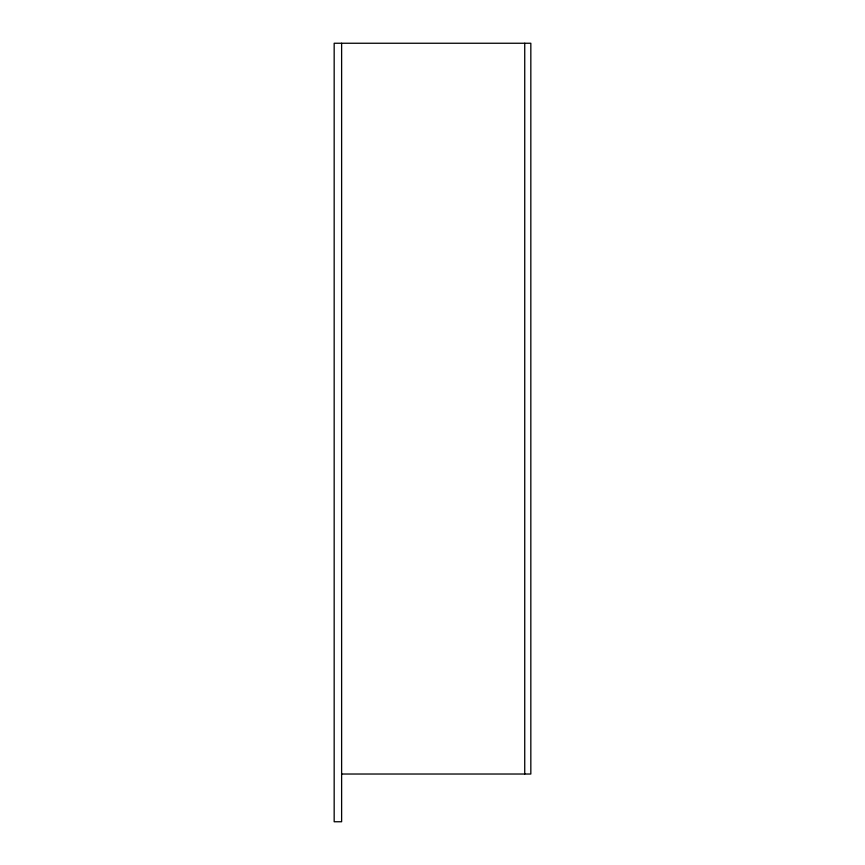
<?xml version="1.0" encoding="UTF-8"?>
<svg xmlns="http://www.w3.org/2000/svg" width="865" height="865" viewBox="0 0 865 865"><rect width="100%" height="100%" fill="white"/><g stroke="black" fill="none" stroke-linecap="round" stroke-linejoin="round"><path stroke-width="1.3" d="M341.621 774.024L530.829 774.024L530.829 43.25L334.171 43.25L334.171 821.75L341.621 821.75L341.621 43.25M524.731 43.25L524.731 774.024"/></g></svg>
